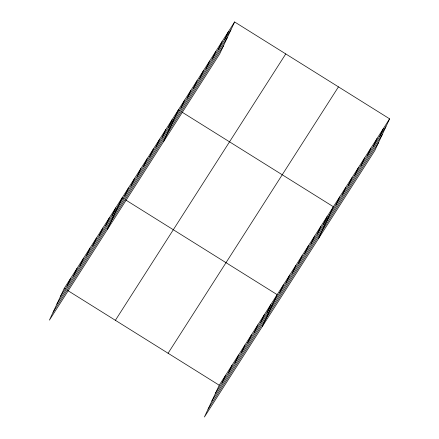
<?xml version="1.0" encoding="UTF-8"?>
<svg xmlns="http://www.w3.org/2000/svg" width="439" height="439" viewBox="0 0 439 439"><rect width="100%" height="100%" fill="white"/><g stroke="black" fill="none" stroke-linecap="round" stroke-linejoin="round"><path stroke-width="0.66" d="M234.613 21.95L64.237 288.335L49.393 320.163L219.769 53.777L234.613 21.95L389.607 118.837L374.763 150.665L204.387 417.05L219.231 385.222L389.607 118.837M67.002 286.146L70.674 278.271M73.434 276.082L77.11 268.207M79.871 266.023L83.547 258.143M86.307 255.959L89.984 248.079M92.744 245.895L96.421 238.015M99.181 235.831L102.852 227.951M105.618 225.767L109.289 217.892M112.055 215.703L115.726 207.828M107.325 229.592L122.163 197.764L123.299 198.472M124.736 195.871L128.413 187.996M130.987 186.103L134.658 178.229M137.231 176.341L140.903 168.461M143.476 166.573L147.153 158.693M149.726 156.805L153.398 148.925M155.971 147.038L159.648 139.158M162.221 137.27L165.893 129.39M168.466 127.502L172.143 119.622M163.544 141.687L178.388 109.854L179.524 110.568M180.961 107.967L184.632 100.087M187.206 98.199L190.883 90.324M193.456 88.431L197.127 80.556M199.701 78.663L203.378 70.789M205.951 68.896L209.622 61.021M212.196 59.128L215.867 51.253M218.441 49.36L222.118 41.485M224.691 39.592L228.362 31.718M221.997 383.033L225.668 375.158M228.428 372.969L232.105 365.094M234.865 362.91L238.542 355.03M241.302 352.846L244.978 344.966M247.739 342.782L251.415 334.902M254.176 332.718L257.852 324.844M260.612 322.654L264.283 314.779M267.049 312.59L270.72 304.715M262.319 326.479L277.157 294.651L125.576 199.893M279.731 292.758L283.407 284.884M285.981 282.99L289.652 275.116M292.226 273.228L295.897 265.348M298.476 263.46L302.147 255.58M304.721 253.693L308.392 245.813M310.966 243.925L314.642 236.045M317.216 234.157L320.887 226.277M323.461 224.389L327.137 216.509M318.538 238.575L333.382 206.742L181.795 111.989M335.956 204.854L339.627 196.979M342.2 195.086L345.877 187.212M348.451 185.318L352.122 177.444M354.696 175.551L358.372 167.676M360.946 165.783L364.617 157.908M367.191 156.015L370.862 148.141M373.435 146.247L377.112 138.373M379.686 136.48L383.357 128.605M60.566 296.21L230.936 29.825M56.878 304.117L227.254 37.732M53.081 312.261L223.456 45.875M115.386 320.305L285.762 53.92M168.082 353.247L338.458 86.867M215.56 393.097L385.93 126.712M211.872 401.005L382.248 134.619M208.075 409.148L378.451 142.763M64.237 288.335L65.373 289.043M67.644 290.464L219.231 385.222"/></g></svg>
